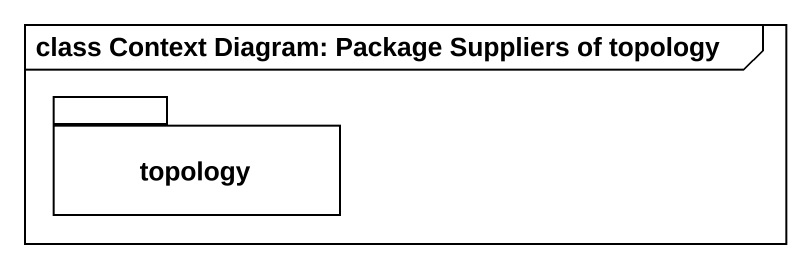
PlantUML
@startuml
mainframe class Context Diagram: Package Suppliers of topology
package topology {
}
@enduml
